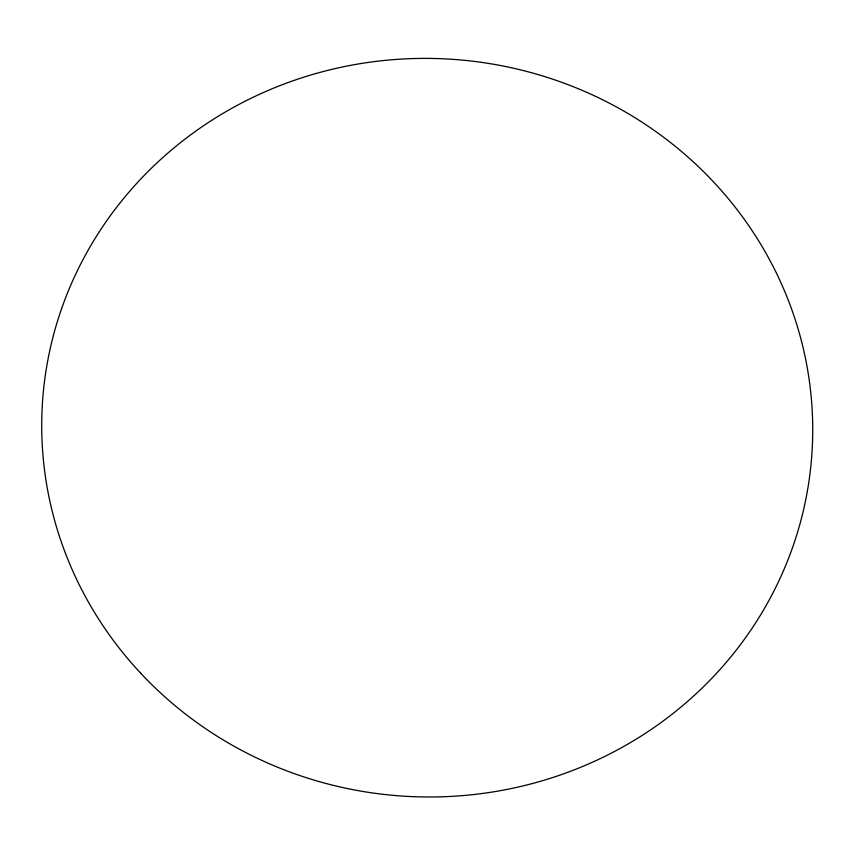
<?xml version="1.0" encoding="UTF-8"?>
<svg xmlns="http://www.w3.org/2000/svg" width="855" height="855" viewBox="0 0 855 855"><rect width="100%" height="100%" fill="white"/><g stroke="black" fill="none" stroke-linecap="round" stroke-linejoin="round"><path stroke-width="1.28" d="M140.701 673.227A385.573 369.232 3.7 0 0 793.846 543.801A385.573 369.232 3.7 0 0 347.109 66.027A385.573 369.232 3.7 0 0 140.701 673.227"/></g></svg>
